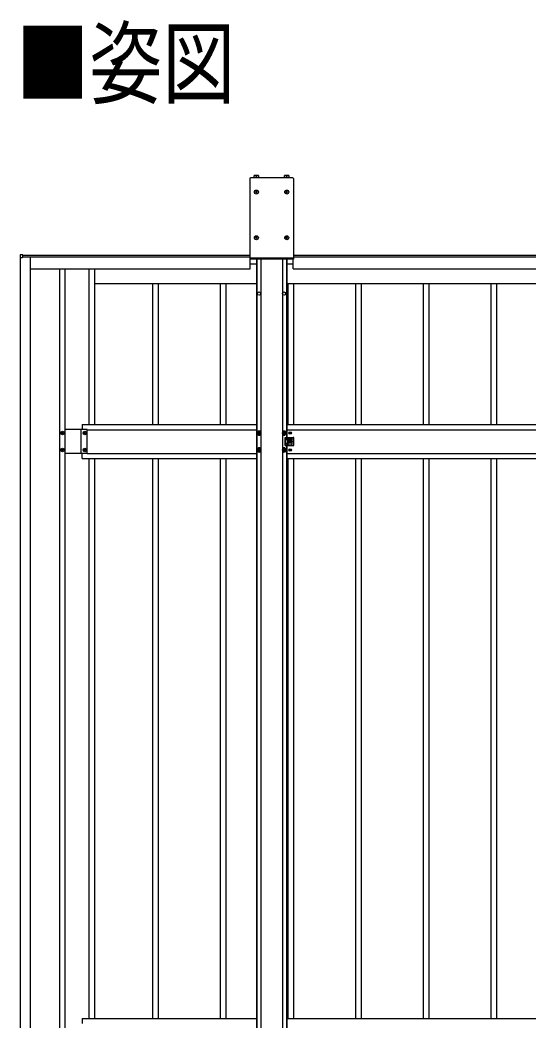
# Model space of a CAD drawing. Units: millimetres, scale not verified. Extents: x -16820 to 16820, y -11880 to 11880.
# Drawn here: x -13421 to -11917, y 160 to 3116 of the extents above; entities that cross this region are included whole.
import ezdxf
from ezdxf.enums import TextEntityAlignment as Align

# ---------------------------------------------------------------- set-up
doc = ezdxf.new("R2010")
doc.units = ezdxf.units.MM
doc.header["$LTSCALE"] = 50
for name, color, linetype in [('0-2_USER1', 3, 'Continuous'), ('0-4_YKK_13', 4, 'Continuous'), ('0-5_YKK_A1', 4, 'Continuous')]:
    doc.layers.add(name, color=color, linetype=linetype)
doc.styles.add('ＭＳ ゴシック', font='')
doc.styles.get('ＭＳ ゴシック').set_extended_font_data('MS Gothic')

msp = doc.modelspace()

# ---------------------------------------------------------------- linework, layer by layer
at = {"layer": '0-4_YKK_13'}
for p, q in [((-12742.42, 2647.89), (-12742.42, 2409.89)), ((-12615.42, 2649.89), (-12740.42, 2649.89)), ((-12715.87, 2651.09), (-12729.97, 2651.09)), ((-12729.97, 2651.09), (-12729.97, 2649.89)), ((-12716.42, 2656.59), (-12729.42, 2656.59)), ((-12729.42, 2651.09), (-12729.42, 2656.59)), ((-12722.92, 2651.09), (-12722.92, 2656.03)), ((-12716.42, 2656.59), (-12716.42, 2651.09)), ((-12715.87, 2649.89), (-12715.87, 2651.09)), ((-12625.87, 2651.09), (-12639.97, 2651.09)), ((-12639.97, 2651.09), (-12639.97, 2649.89)), ((-12626.42, 2656.59), (-12639.42, 2656.59)), ((-12639.42, 2651.09), (-12639.42, 2656.59)), ((-12632.92, 2651.09), (-12632.92, 2656.03)), ((-12626.42, 2656.59), (-12626.42, 2651.09)), ((-12625.87, 2649.89), (-12625.87, 2651.09)), ((-12613.42, 2647.89), (-12613.42, 2409.89)), ((-12723.42, 2606.39), (-12723.42, 2605.39)), ((-12633.42, 2606.39), (-12633.42, 2605.39)), ((-12723.42, 2471.39), (-12723.42, 2470.39)), ((-12633.42, 2471.39), (-12633.42, 2470.39)), ((-13413.42, 2422.65), (-13420.95, 2422.19)), ((-13420.95, 2414.45), (-13415.24, 2414.45)), ((-13415.24, 2414.45), (-13414.92, 2414.45)), ((-13414.92, 2414.45), (-13414.92, 2415.65)), ((-13413.42, 2422.15), (-13413.42, 2422.65)), ((-13413.42, 2416.25), (-13413.42, 2422.15)), ((-12613.42, 2412.39), (-12742.42, 2412.39)), ((-12613.42, 2409.89), (-12742.42, 2409.89)), ((-13296.4, 1897.58), (-13296.4, 1898.54)), ((-13230.4, 1897.58), (-13230.4, 1898.54)), ((-12717.2, 1896.9), (-12717.92, 1896.9)), ((-12712.64, 1895.38), (-12711.92, 1895.38)), ((-12643.2, 1896.9), (-12643.92, 1896.9)), ((-12638.64, 1895.38), (-12637.92, 1895.38)), ((-12622.51, 1897.37), (-12622.51, 1898.19)), ((-12637.92, 1883.14), (-12624.88, 1883.14)), ((-12637.92, 1859.14), (-12637.92, 1883.14)), ((-12636.42, 1883.14), (-12636.42, 1859.14)), ((-12632.92, 1878.64), (-12632.92, 1877.64)), ((-12632.92, 1863.64), (-12632.92, 1864.64)), ((-12630.92, 1880.64), (-12618.92, 1880.64)), ((-12618.92, 1875.64), (-12630.92, 1875.64)), ((-12618.92, 1866.64), (-12630.92, 1866.64)), ((-12629.42, 1880.64), (-12629.42, 1883.14)), ((-12629.42, 1866.64), (-12629.42, 1875.64)), ((-12628.42, 1879.64), (-12628.42, 1876.64)), ((-12628.42, 1862.64), (-12628.42, 1865.64)), ((-12623.96, 1883.14), (-12613.92, 1883.14)), ((-12622.51, 1872.37), (-12622.51, 1873.19)), ((-12616.92, 1878.64), (-12616.92, 1877.64)), ((-12616.92, 1863.64), (-12616.92, 1864.64)), ((-12611.92, 1861.14), (-12611.92, 1881.14)), ((-13296.4, 1847.58), (-13296.4, 1848.54)), ((-13230.4, 1847.58), (-13230.4, 1848.54)), ((-12717.2, 1846.9), (-12717.92, 1846.9)), ((-12712.64, 1845.38), (-12711.92, 1845.38)), ((-12643.2, 1846.9), (-12643.92, 1846.9)), ((-12638.64, 1845.38), (-12637.92, 1845.38)), ((-12637.92, 1859.14), (-12624.88, 1859.14)), ((-12630.92, 1861.64), (-12618.92, 1861.64)), ((-12629.42, 1859.14), (-12629.42, 1861.64)), ((-12623.96, 1859.14), (-12613.92, 1859.14)), ((-12622.51, 1847.37), (-12622.51, 1848.19))]:
    msp.add_line(p, q, dxfattribs=at)
for points in [[(-12724.42, 2608.39), (-12725.42, 2608.39), (-12725.42, 2607.39), (-12724.42, 2607.39)], [(-12722.42, 2609.39), (-12722.42, 2610.39), (-12723.42, 2610.39), (-12723.42, 2609.39)], [(-12723.42, 2605.39), (-12722.42, 2605.39), (-12722.42, 2606.39)], [(-12721.42, 2607.39), (-12720.42, 2607.39), (-12720.42, 2608.39), (-12721.42, 2608.39)], [(-12634.42, 2608.39), (-12635.42, 2608.39), (-12635.42, 2607.39), (-12634.42, 2607.39)], [(-12632.42, 2609.39), (-12632.42, 2610.39), (-12633.42, 2610.39), (-12633.42, 2609.39)], [(-12633.42, 2605.39), (-12632.42, 2605.39), (-12632.42, 2606.39)], [(-12631.42, 2607.39), (-12630.42, 2607.39), (-12630.42, 2608.39), (-12631.42, 2608.39)], [(-12724.42, 2473.39), (-12725.42, 2473.39), (-12725.42, 2472.39), (-12724.42, 2472.39)], [(-12722.42, 2474.39), (-12722.42, 2475.39), (-12723.42, 2475.39), (-12723.42, 2474.39)], [(-12723.42, 2470.39), (-12722.42, 2470.39), (-12722.42, 2471.39)], [(-12721.42, 2472.39), (-12720.42, 2472.39), (-12720.42, 2473.39), (-12721.42, 2473.39)], [(-12634.42, 2473.39), (-12635.42, 2473.39), (-12635.42, 2472.39), (-12634.42, 2472.39)], [(-12632.42, 2474.39), (-12632.42, 2475.39), (-12633.42, 2475.39), (-12633.42, 2474.39)], [(-12633.42, 2470.39), (-12632.42, 2470.39), (-12632.42, 2471.39)], [(-12631.42, 2472.39), (-12630.42, 2472.39), (-12630.42, 2473.39), (-12631.42, 2473.39)], [(-13421.42, 2421.69), (-13421.42, 2414.45), (-13420.95, 2414.45)], [(-13414.62, 2415.95), (-13413.42, 2415.95), (-13413.42, 2416.25)], [(-13297.36, 1895.66), (-13298.32, 1895.66), (-13298.32, 1896.62), (-13297.36, 1896.62)], [(-13296.4, 1898.54), (-13295.44, 1898.54), (-13295.44, 1897.58)], [(-13295.44, 1894.7), (-13295.44, 1893.74), (-13296.4, 1893.74), (-13296.4, 1894.7)], [(-13294.48, 1896.62), (-13293.52, 1896.62), (-13293.52, 1895.66), (-13294.48, 1895.66)], [(-13231.36, 1895.66), (-13232.32, 1895.66), (-13232.32, 1896.62), (-13231.36, 1896.62)], [(-13230.4, 1898.54), (-13229.44, 1898.54), (-13229.44, 1897.58)], [(-13229.44, 1894.7), (-13229.44, 1893.74), (-13230.4, 1893.74), (-13230.4, 1894.7)], [(-13228.48, 1896.62), (-13227.52, 1896.62), (-13227.52, 1895.66), (-13228.48, 1895.66)], [(-12717.92, 1896.9), (-12717.92, 1895.38), (-12717.2, 1895.38)], [(-12714.16, 1898.42), (-12714.16, 1899.14), (-12715.68, 1899.14), (-12715.68, 1898.42)], [(-12715.68, 1893.86), (-12715.68, 1893.14), (-12714.16, 1893.14), (-12714.16, 1893.86)], [(-12711.92, 1895.38), (-12711.92, 1896.9), (-12712.64, 1896.9)], [(-12643.92, 1896.9), (-12643.92, 1895.38), (-12643.2, 1895.38)], [(-12640.16, 1898.42), (-12640.16, 1899.14), (-12641.68, 1899.14), (-12641.68, 1898.42)], [(-12641.68, 1893.86), (-12641.68, 1893.14), (-12640.16, 1893.14), (-12640.16, 1893.86)], [(-12637.92, 1895.38), (-12637.92, 1896.9), (-12638.64, 1896.9)], [(-12624.15, 1896.55), (-12624.97, 1896.55), (-12624.97, 1895.73), (-12624.15, 1895.73)], [(-12622.51, 1898.19), (-12623.33, 1898.19), (-12623.33, 1897.37)], [(-12623.33, 1894.91), (-12623.33, 1894.09), (-12622.51, 1894.09), (-12622.51, 1894.91)], [(-12621.69, 1895.73), (-12620.87, 1895.73), (-12620.87, 1896.55), (-12621.69, 1896.55)], [(-12624.15, 1871.55), (-12624.97, 1871.55), (-12624.97, 1870.73), (-12624.15, 1870.73)], [(-12622.51, 1873.19), (-12623.33, 1873.19), (-12623.33, 1872.37)], [(-12623.33, 1869.91), (-12623.33, 1869.09), (-12622.51, 1869.09), (-12622.51, 1869.91)], [(-12621.69, 1870.73), (-12620.87, 1870.73), (-12620.87, 1871.55), (-12621.69, 1871.55)], [(-13297.36, 1845.66), (-13298.32, 1845.66), (-13298.32, 1846.62), (-13297.36, 1846.62)], [(-13296.4, 1848.54), (-13295.44, 1848.54), (-13295.44, 1847.58)], [(-13295.44, 1844.7), (-13295.44, 1843.74), (-13296.4, 1843.74), (-13296.4, 1844.7)], [(-13294.48, 1846.62), (-13293.52, 1846.62), (-13293.52, 1845.66), (-13294.48, 1845.66)], [(-13231.36, 1845.66), (-13232.32, 1845.66), (-13232.32, 1846.62), (-13231.36, 1846.62)], [(-13230.4, 1848.54), (-13229.44, 1848.54), (-13229.44, 1847.58)], [(-13229.44, 1844.7), (-13229.44, 1843.74), (-13230.4, 1843.74), (-13230.4, 1844.7)], [(-13228.48, 1846.62), (-13227.52, 1846.62), (-13227.52, 1845.66), (-13228.48, 1845.66)], [(-12717.92, 1846.9), (-12717.92, 1845.38), (-12717.2, 1845.38)], [(-12714.16, 1848.42), (-12714.16, 1849.14), (-12715.68, 1849.14), (-12715.68, 1848.42)], [(-12715.68, 1843.86), (-12715.68, 1843.14), (-12714.16, 1843.14), (-12714.16, 1843.86)], [(-12711.92, 1845.38), (-12711.92, 1846.9), (-12712.64, 1846.9)], [(-12643.92, 1846.9), (-12643.92, 1845.38), (-12643.2, 1845.38)], [(-12640.16, 1848.42), (-12640.16, 1849.14), (-12641.68, 1849.14), (-12641.68, 1848.42)], [(-12641.68, 1843.86), (-12641.68, 1843.14), (-12640.16, 1843.14), (-12640.16, 1843.86)], [(-12637.92, 1845.38), (-12637.92, 1846.9), (-12638.64, 1846.9)], [(-12624.15, 1846.55), (-12624.97, 1846.55), (-12624.97, 1845.73), (-12624.15, 1845.73)], [(-12622.51, 1848.19), (-12623.33, 1848.19), (-12623.33, 1847.37)], [(-12623.33, 1844.91), (-12623.33, 1844.09), (-12622.51, 1844.09), (-12622.51, 1844.91)], [(-12621.69, 1845.73), (-12620.87, 1845.73), (-12620.87, 1846.55), (-12621.69, 1846.55)]]:
    msp.add_lwpolyline(points, dxfattribs=at)
for points in [[(-12714.92, 1901.91), (-12719.92, 1899.03), (-12719.92, 1893.25), (-12714.92, 1890.37), (-12709.92, 1893.25), (-12709.92, 1899.03)], [(-12640.92, 1901.91), (-12645.92, 1899.03), (-12645.92, 1893.25), (-12640.92, 1890.37), (-12635.92, 1893.25), (-12635.92, 1899.03)], [(-12714.92, 1851.91), (-12719.92, 1849.03), (-12719.92, 1843.25), (-12714.92, 1840.37), (-12709.92, 1843.25), (-12709.92, 1849.03)], [(-12640.92, 1851.91), (-12645.92, 1849.03), (-12645.92, 1843.25), (-12640.92, 1840.37), (-12635.92, 1843.25), (-12635.92, 1849.03)]]:
    msp.add_lwpolyline(points, close=True, dxfattribs=at)
for centre, radius in [((-12722.92, 2607.89), 5.9), ((-12632.92, 2607.89), 5.9), ((-12722.92, 2472.89), 5.9), ((-12632.92, 2472.89), 5.9), ((-13295.92, 1896.14), 5.3), ((-13229.92, 1896.14), 5.3), ((-12714.92, 1896.14), 5), ((-12640.92, 1896.14), 5), ((-12622.92, 1896.14), 3.75), ((-12622.92, 1871.14), 3.75), ((-12615.92, 1871.14), 1.65), ((-13295.92, 1846.14), 5.3), ((-13229.92, 1846.14), 5.3), ((-12714.92, 1846.14), 5), ((-12640.92, 1846.14), 5), ((-12622.92, 1846.14), 3.75)]:
    msp.add_circle(centre, radius, dxfattribs=at)
for centre, radius, start, end in [((-12740.42, 2647.89), 2, 90, 180), ((-12726.17, 2646.93), 9.66, 70.34714, 109.65286), ((-12719.67, 2646.93), 9.66, 70.34714, 109.65286), ((-12636.17, 2646.93), 9.66, 70.34714, 109.65286), ((-12629.67, 2646.93), 9.66, 70.34714, 109.65286), ((-12615.42, 2647.89), 2, 0, 90), ((-12724.42, 2609.39), 1, 270, 0), ((-12724.42, 2606.39), 1, 0, 90), ((-12721.42, 2609.39), 1, 180, 270), ((-12721.42, 2606.39), 1, 90, 180), ((-12634.42, 2609.39), 1, 270, 0), ((-12634.42, 2606.39), 1, 0, 90), ((-12631.42, 2609.39), 1, 180, 270), ((-12631.42, 2606.39), 1, 90, 180), ((-12724.42, 2474.39), 1, 270, 0), ((-12724.42, 2471.39), 1, 0, 90), ((-12721.42, 2474.39), 1, 180, 270), ((-12721.42, 2471.39), 1, 90, 180), ((-12634.42, 2474.39), 1, 270, 0), ((-12634.42, 2471.39), 1, 0, 90), ((-12631.42, 2474.39), 1, 180, 270), ((-12631.42, 2471.39), 1, 90, 180), ((-13420.92, 2421.69), 0.5, 93.5, 180), ((-13414.62, 2415.65), 0.3, 90, 180), ((-13297.36, 1897.58), 0.96, 270, 0), ((-13297.36, 1894.7), 0.96, 0, 90), ((-13294.48, 1897.58), 0.96, 180, 270), ((-13294.48, 1894.7), 0.96, 90, 180), ((-13231.36, 1897.58), 0.96, 270, 0), ((-13231.36, 1894.7), 0.96, 0, 90), ((-13228.48, 1897.58), 0.96, 180, 270), ((-13228.48, 1894.7), 0.96, 90, 180), ((-12714.92, 1896.14), 6.25, 36.8699, 323.1301), ((-12714.92, 1896.14), 5.58, 153.74848, 206.25152), ((-12714.92, 1896.14), 5.58, 93.74848, 146.25152), ((-12714.92, 1896.14), 5.58, 213.74848, 266.25152), ((-12717.2, 1898.42), 1.52, 270, 0), ((-12717.2, 1893.86), 1.52, 0, 90), ((-12714.92, 1896.14), 5.58, 33.74848, 86.25152), ((-12714.92, 1896.14), 5.58, 273.74848, 326.25152), ((-12712.64, 1898.42), 1.52, 180, 270), ((-12712.64, 1893.86), 1.52, 90, 180), ((-12640.92, 1896.14), 6.25, 216.8699, 143.1301), ((-12640.92, 1896.14), 5.58, 93.74848, 146.25152), ((-12640.92, 1896.14), 5.58, 213.74848, 266.25152), ((-12643.2, 1898.42), 1.52, 270, 0), ((-12643.2, 1893.86), 1.52, 0, 90), ((-12640.92, 1896.14), 5.58, 33.74848, 86.25152), ((-12640.92, 1896.14), 5.58, 273.74848, 326.25152), ((-12638.64, 1898.42), 1.52, 180, 270), ((-12638.64, 1893.86), 1.52, 90, 180), ((-12640.92, 1896.14), 5.58, 333.74848, 26.25152), ((-12624.15, 1897.37), 0.82, 270, 0), ((-12624.15, 1894.91), 0.82, 0, 90), ((-12621.69, 1897.37), 0.82, 180, 270), ((-12621.69, 1894.91), 0.82, 90, 180), ((-12630.92, 1878.64), 2, 90, 180), ((-12630.92, 1877.64), 2, 180, 270), ((-12630.92, 1864.64), 2, 90, 180), ((-12630.92, 1863.64), 2, 180, 270), ((-12629.42, 1879.64), 1, 0, 90), ((-12629.42, 1876.64), 1, 270, 0), ((-12629.42, 1865.64), 1, 0, 90), ((-12629.42, 1862.64), 1, 270, 0), ((-12624.42, 1883.34), 0.5, 203.57818, 336.42182), ((-12624.15, 1872.37), 0.82, 270, 0), ((-12624.15, 1869.91), 0.82, 0, 90), ((-12621.69, 1872.37), 0.82, 180, 270), ((-12621.69, 1869.91), 0.82, 90, 180), ((-12618.92, 1878.64), 2, 0, 90), ((-12618.92, 1877.64), 2, 270, 0), ((-12618.92, 1864.64), 2, 0, 90), ((-12618.92, 1863.64), 2, 270, 0), ((-12613.92, 1881.14), 2, 0, 90), ((-13297.36, 1847.58), 0.96, 270, 0), ((-13297.36, 1844.7), 0.96, 0, 90), ((-13294.48, 1847.58), 0.96, 180, 270), ((-13294.48, 1844.7), 0.96, 90, 180), ((-13231.36, 1847.58), 0.96, 270, 0), ((-13231.36, 1844.7), 0.96, 0, 90), ((-13228.48, 1847.58), 0.96, 180, 270), ((-13228.48, 1844.7), 0.96, 90, 180), ((-12714.92, 1846.14), 6.25, 36.8699, 323.1301), ((-12714.92, 1846.14), 5.58, 153.74848, 206.25152), ((-12714.92, 1846.14), 5.58, 93.74848, 146.25152), ((-12714.92, 1846.14), 5.58, 213.74848, 266.25152), ((-12717.2, 1848.42), 1.52, 270, 0), ((-12717.2, 1843.86), 1.52, 0, 90), ((-12714.92, 1846.14), 5.58, 33.74848, 86.25152), ((-12714.92, 1846.14), 5.58, 273.74848, 326.25152), ((-12712.64, 1848.42), 1.52, 180, 270), ((-12712.64, 1843.86), 1.52, 90, 180), ((-12640.92, 1846.14), 6.25, 216.8699, 143.1301), ((-12640.92, 1846.14), 5.58, 93.74848, 146.25152), ((-12640.92, 1846.14), 5.58, 213.74848, 266.25152), ((-12643.2, 1848.42), 1.52, 270, 0), ((-12643.2, 1843.86), 1.52, 0, 90), ((-12640.92, 1846.14), 5.58, 33.74848, 86.25152), ((-12640.92, 1846.14), 5.58, 273.74848, 326.25152), ((-12638.64, 1848.42), 1.52, 180, 270), ((-12638.64, 1843.86), 1.52, 90, 180), ((-12640.92, 1846.14), 5.58, 333.74848, 26.25152), ((-12624.42, 1858.94), 0.5, 23.57818, 156.42182), ((-12624.15, 1847.37), 0.82, 270, 0), ((-12624.15, 1844.91), 0.82, 0, 90), ((-12621.69, 1847.37), 0.82, 180, 270), ((-12621.69, 1844.91), 0.82, 90, 180), ((-12613.92, 1861.14), 2, 270, 0)]:
    msp.add_arc(centre, radius, start, end, dxfattribs=at)
at = {"layer": '0-5_YKK_A1'}
for p, q in [((-13419.92, -2180.41), (-13419.92, 2414.45)), ((-13389.92, 2415.64), (-13414.92, 2415.64)), ((-13414.42, 2415.64), (-13414.42, 2415.95)), ((-13413.42, 2421.14), (-12742.42, 2421.14)), ((-13413.42, 2416.14), (-12742.42, 2416.14)), ((-13411.42, 2416.12), (-12742.42, 2416.12)), ((-13411.42, 2416.12), (-13411.42, 2415.64)), ((-13389.92, -2181.61), (-13389.92, 2415.64)), ((-12741.42, 2381.14), (-12741.42, 2409.89)), ((-12741.42, 2396.15), (-12722.92, 2396.15)), ((-12722.92, 2409.89), (-12722.92, -1780.13)), ((-12721.72, 2409.89), (-12721.72, -1780.13)), ((-12709.92, 2409.89), (-12709.92, -441.62)), ((-12645.92, 2409.89), (-12645.92, -441.62)), ((-12634.12, 2409.89), (-12634.12, 1883.14)), ((-12632.92, 2409.89), (-12632.92, 1883.14)), ((-12632.92, 2396.15), (-12614.42, 2396.15)), ((-12614.42, 2381.14), (-12614.42, 2409.89)), ((-12613.42, 2421.14), (-11216.42, 2421.14)), ((-12613.42, 2416.14), (-11216.42, 2416.14)), ((-12613.42, 2416.12), (-11216.42, 2416.12)), ((-13389.92, 2381.14), (-12741.42, 2381.14)), ((-13304.92, 2381.14), (-13304.92, -2147.11)), ((-13288.92, 2381.14), (-13288.92, -2147.11)), ((-13217.92, 2381.14), (-13217.92, 1921.14)), ((-13200.92, 2381.14), (-13200.92, 1921.14)), ((-12614.42, 2381.14), (-11215.42, 2381.14)), ((-13200.92, 2338.15), (-13028.92, 2338.15)), ((-13028.92, 1921.14), (-13028.92, 2338.15)), ((-13028.92, 2338.15), (-12828.92, 2338.15)), ((-13011.92, 1921.14), (-13011.92, 2338.15)), ((-12828.92, 1921.14), (-12828.92, 2338.15)), ((-12828.92, 2338.15), (-12722.92, 2338.15)), ((-12811.92, 1921.14), (-12811.92, 2338.15)), ((-12632.92, 2338.15), (-12428.92, 2338.15)), ((-12628.92, 1921.14), (-12628.92, 2338.15)), ((-12611.92, 1921.14), (-12611.92, 2338.15)), ((-12428.92, 1921.14), (-12428.92, 2338.15)), ((-12428.92, 2338.15), (-12228.92, 2338.15)), ((-12411.92, 1921.14), (-12411.92, 2338.15)), ((-12228.92, 1921.14), (-12228.92, 2338.15)), ((-12228.92, 2338.15), (-12028.92, 2338.15)), ((-12211.92, 1921.14), (-12211.92, 2338.15)), ((-12028.92, 1921.14), (-12028.92, 2338.15)), ((-12028.92, 2338.15), (-11828.92, 2338.15)), ((-12011.92, 1921.14), (-12011.92, 2338.15)), ((-13222.92, 1906.64), (-13288.92, 1906.64)), ((-13222.92, 1906.64), (-13288.92, 1906.64)), ((-13240.42, 1835.64), (-13240.42, 1906.64)), ((-13237.92, 1921.14), (-13237.92, 1906.64)), ((-13237.92, 1921.14), (-12722.92, 1921.14)), ((-13222.92, 1835.64), (-13222.92, 1906.64)), ((-13222.92, 1835.64), (-13222.92, 1906.64)), ((-13222.92, 1906.14), (-12722.92, 1906.14)), ((-12632.92, 1921.14), (-11196.92, 1921.14)), ((-12632.92, 1906.14), (-11196.92, 1906.14)), ((-13222.92, 1835.64), (-13288.92, 1835.64)), ((-13222.92, 1835.64), (-13288.92, 1835.64)), ((-13237.92, 1821.14), (-13237.92, 1835.64)), ((-13222.92, 1836.14), (-12722.92, 1836.14)), ((-12634.12, 1859.14), (-12634.12, 129.02)), ((-12632.92, 1859.14), (-12632.92, 129.02)), ((-12632.92, 1836.14), (-11196.92, 1836.14)), ((-13237.92, 1821.14), (-12722.92, 1821.14)), ((-13217.92, 1821.14), (-13217.92, 167.02)), ((-13200.92, 1821.14), (-13200.92, 167.02)), ((-13028.92, 167.02), (-13028.92, 1821.14)), ((-13011.92, 167.02), (-13011.92, 1821.14)), ((-12828.92, 167.02), (-12828.92, 1821.14)), ((-12811.92, 167.02), (-12811.92, 1821.14)), ((-12632.92, 1821.14), (-11196.92, 1821.14)), ((-12628.92, 167.02), (-12628.92, 1821.14)), ((-12611.92, 167.02), (-12611.92, 1821.14)), ((-12428.92, 167.02), (-12428.92, 1821.14)), ((-12411.92, 167.02), (-12411.92, 1821.14)), ((-12228.92, 167.02), (-12228.92, 1821.14)), ((-12211.92, 167.02), (-12211.92, 1821.14)), ((-12028.92, 167.02), (-12028.92, 1821.14)), ((-12011.92, 167.02), (-12011.92, 1821.14)), ((-13237.92, 167.02), (-13237.92, 152.52)), ((-13237.92, 167.02), (-12722.92, 167.02)), ((-12632.92, 167.02), (-11196.92, 167.02))]:
    msp.add_line(p, q, dxfattribs=at)
for centre in [(-12714.92, 2308.15), (-12640.92, 2308.15)]:
    msp.add_circle(centre, 5, dxfattribs=at)

# ---------------------------------------------------------------- texts
at = {"layer": '0-2_USER1', "style": 'ＭＳ ゴシック', "width": 0.8}
msp.add_text('■姿図', height=197.9, dxfattribs=at).set_placement((-13432.8, 2829.89), align=Align.BOTTOM_LEFT)

doc.saveas('drawing.dxf')
